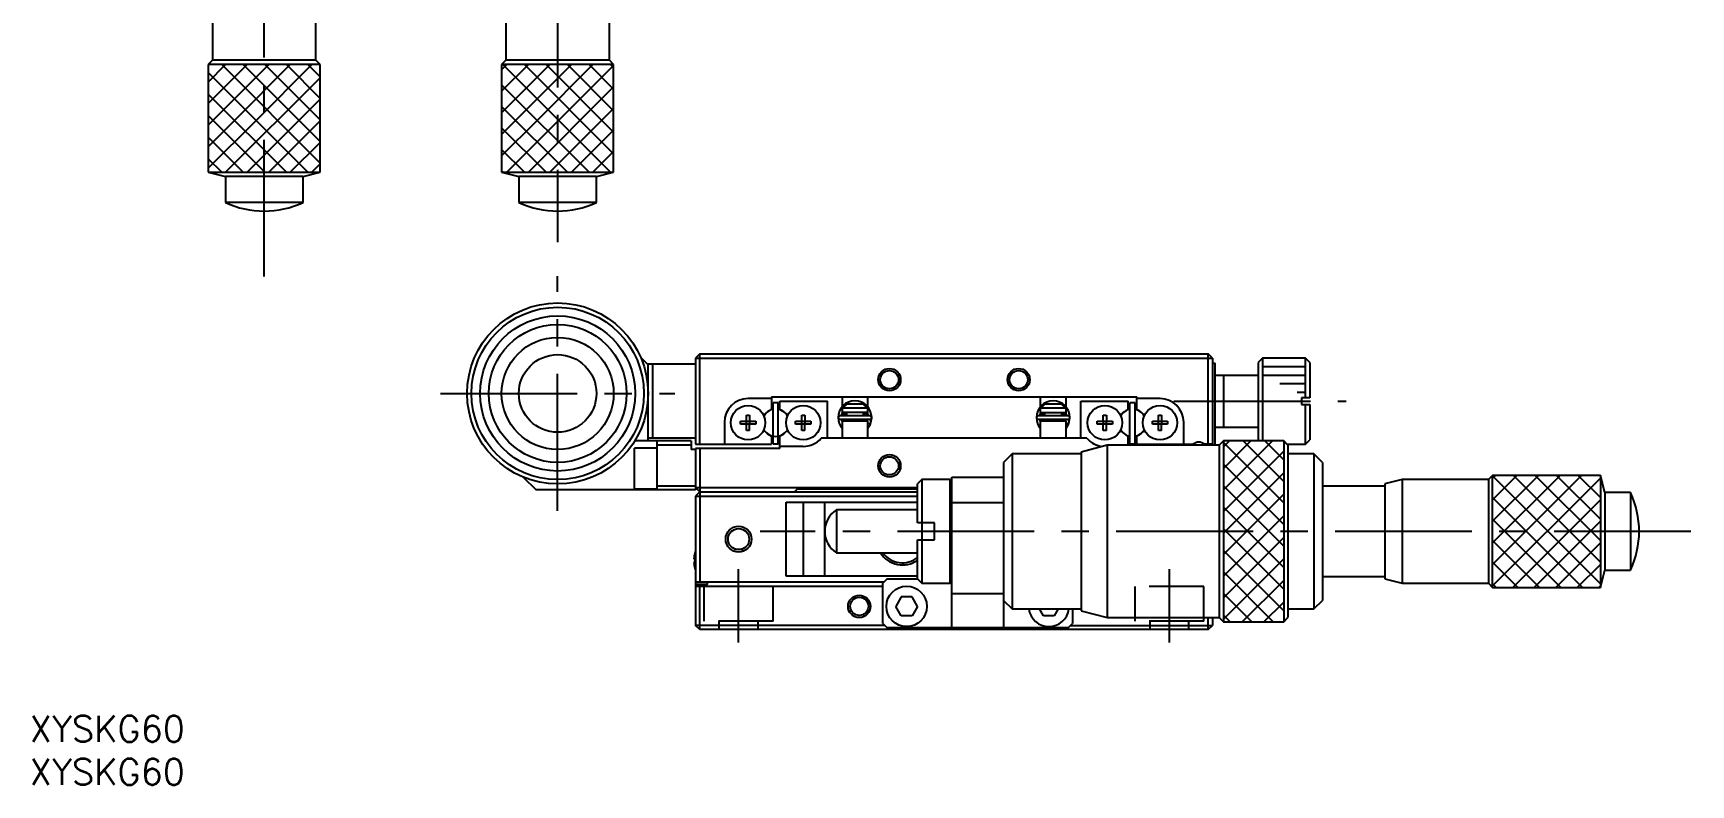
# Model space of a CAD drawing. Extents: x 0 to 397, y -8 to 228.
# Drawn here: x 0.4 to 192.8, y -8 to 79.2 of the extents above; entities that cross this region are included whole.
import ezdxf

# ---------------------------------------------------------------- set-up
doc = ezdxf.new("R2010")
doc.units = 0
doc.header["$LTSCALE"] = 0.5
doc.linetypes.add('CENTER', pattern=[50.8, 31.75, -6.35, 6.35, -6.35])
doc.linetypes.add('DASHED', pattern=[19.05, 12.7, -6.35])
for name, color, linetype in [('MSM_CENTER', 1, 'CENTER'), ('MSM_CONTINUOUS', 7, 'CONTINUOUS'), ('MSM_DASHED', 4, 'DASHED'), ('MSM_NARROW', 5, 'CONTINUOUS'), ('MSM_PART_NUMBER', 7, 'CONTINUOUS')]:
    doc.layers.add(name, color=color, linetype=linetype)
doc.styles.get("Standard").update_dxf_attribs({"font": 'txt.shx', "height": 3, "bigfont": 'bigfont.shx'})

# ---------------------------------------------------------------- blocks, each defined once
blk = doc.blocks.new('*U2')
at = {"layer": 'MSM_PART_NUMBER'}
blk.add_text('XYSKG60', height=3, dxfattribs=at).set_placement((0, -3))
blk = doc.blocks.new('*U3')
at = {"layer": 'MSM_PART_NUMBER'}
blk.add_text('XYSKG60', height=3, dxfattribs=at).set_placement((0, -8))

msp = doc.modelspace()

# ---------------------------------------------------------------- linework, layer by layer
at = {"layer": 'MSM_CENTER'}
for p, q in [((61.25, 164.95), (61.25, 54.95)), ((27.2, 50.95), (27.2, 160.95)), ((61.25, 23.8), (61.25, 51)), ((47.65, 37.4), (74.85, 37.4)), ((132.75, 36.5), (152.75, 36.5)), ((192.75, 21.4), (84.75, 21.4)), ((82.25, 8.5), (82.25, 17)), ((132.25, 8.5), (132.25, 17))]:
    msp.add_line(p, q, dxfattribs=at)
at = {"layer": 'MSM_CONTINUOUS'}
for p, q in [((21.2, 86.05), (21.2, 76.05)), ((33.2, 76.05), (33.2, 86.05)), ((55.25, 86.05), (55.25, 76.05)), ((67.25, 76.05), (67.25, 86.05)), ((21.2, 76.05), (20.7, 75.55)), ((33.7, 75.55), (20.7, 75.55)), ((20.7, 75.55), (20.7, 63.05)), ((33.2, 76.05), (21.2, 76.05)), ((33.7, 75.55), (33.2, 76.05)), ((33.7, 63.05), (33.7, 75.55)), ((55.25, 76.05), (54.75, 75.55)), ((67.75, 75.55), (54.75, 75.55)), ((54.75, 75.55), (54.75, 63.05)), ((67.25, 76.05), (55.25, 76.05)), ((67.75, 75.55), (67.25, 76.05)), ((67.75, 63.05), (67.75, 75.55)), ((20.7, 63.05), (22.7, 62.55)), ((20.7, 63.05), (33.7, 63.05)), ((31.7, 62.55), (22.7, 62.55)), ((22.7, 62.55), (22.7, 59.563167)), ((31.7, 62.55), (33.7, 63.05)), ((31.7, 59.563167), (31.7, 62.55)), ((54.75, 63.05), (56.75, 62.55)), ((54.75, 63.05), (67.75, 63.05)), ((65.75, 62.55), (56.75, 62.55)), ((56.75, 62.55), (56.75, 59.563167)), ((65.75, 62.55), (67.75, 63.05)), ((65.75, 59.563167), (65.75, 62.55)), ((31.7, 59.563167), (22.7, 59.563167)), ((65.75, 59.563167), (56.75, 59.563167)), ((71.75, 40.7), (70.89135, 41.55865)), ((77.25, 40.8), (71.65, 40.8)), ((71.75, 31.9), (71.75, 40.7)), ((72.25, 40.8), (72.25, 32.2)), ((77.75, 42), (77.25, 41.5)), ((77.25, 41.5), (77.25, 31.5)), ((77.25, 41.5), (137.25, 41.5)), ((77.75, 42), (136.75, 42)), ((77.75, 31.5), (77.75, 42)), ((137.25, 41.5), (136.75, 42)), ((136.75, 31.5), (136.75, 42)), ((137.25, 41.5), (137.25, 31.4)), ((137.25, 40.9), (137.55, 40.9)), ((137.55, 31.4), (137.55, 40.9)), ((143.05, 41.5), (142.55, 41)), ((142.55, 41), (142.55, 32)), ((148.05, 41.5), (143.05, 41.5)), ((143.05, 41.5), (143.05, 31.9)), ((148.05, 36.9), (148.05, 41.5)), ((148.55, 41), (148.05, 41.5)), ((148.55, 41), (148.55, 36.9)), ((142.55, 39.5), (137.55, 39.5)), ((138.55, 33.5), (138.55, 39.5)), ((86.05, 36.8), (83.35, 36.8)), ((86.05, 37), (128.45, 37)), ((86.05, 37), (86.05, 35.550806)), ((94.25, 37), (94.25, 35.836425)), ((97.25, 35.836059), (97.25, 37)), ((117.25, 37), (117.25, 35.836425)), ((120.25, 35.836059), (120.25, 37)), ((128.45, 35.550806), (128.45, 37)), ((131.15, 36.8), (128.45, 36.8)), ((147.55, 36.9), (147.55, 36.1)), ((148.55, 36.9), (147.55, 36.9)), ((83.17, 34.886361), (83.53, 34.886361)), ((83.17, 34.18), (83.17, 34.886361)), ((83.53, 34.886361), (83.53, 34.18)), ((86.05, 35.550806), (85.789905, 35.40064)), ((86.249998, 31.5), (86.249998, 36.3)), ((86.85, 36.3), (86.25, 36.3)), ((86.85, 31.5), (86.85, 36.3)), ((87.05, 36.5), (92.55, 36.5)), ((87.05, 35.550806), (87.05, 36.5)), ((87.05, 35.550806), (87.310095, 35.40064)), ((89.57, 34.886361), (89.93, 34.886361)), ((89.57, 34.18), (89.57, 34.886361)), ((89.93, 34.886361), (89.93, 34.18)), ((92.55, 32.2), (92.55, 36.5)), ((97.5, 34.795), (94, 34.795)), ((94.206634, 34.795055), (94.314446, 35.200161)), ((94.25, 35.7), (94.25, 35.2)), ((97.25, 35.7), (94.25, 35.7)), ((97.25, 35.2), (94.25, 35.2)), ((94.25, 35.011837), (94.25, 35)), ((94.25, 35), (94.75, 35)), ((94.307999, 35.7), (94.837145, 36.2)), ((94.75, 35.2), (94.75, 34.795)), ((94.8299, 36.2), (96.6701, 36.2)), ((96.6701, 36.2), (97.199247, 35.7)), ((96.75, 34.795), (96.75, 35.2)), ((96.75, 35), (97.25, 35)), ((97.18522, 35.200155), (97.293682, 34.795023)), ((97.25, 35.2), (97.25, 35.7)), ((97.25, 35), (97.25, 35.011672)), ((120.5, 34.795), (117, 34.795)), ((117.206634, 34.795055), (117.314446, 35.200161)), ((117.25, 35.7), (117.25, 35.2)), ((120.25, 35.7), (117.25, 35.7)), ((117.25, 35.2), (120.25, 35.2)), ((117.25, 35.011837), (117.25, 35)), ((117.25, 35), (117.75, 35)), ((117.307999, 35.7), (117.837145, 36.2)), ((117.75, 35.2), (117.75, 34.795)), ((117.8299, 36.2), (119.6701, 36.2)), ((119.6701, 36.2), (120.199247, 35.7)), ((119.75, 34.795), (119.75, 35.2)), ((119.75, 35), (120.25, 35)), ((120.18522, 35.200155), (120.293682, 34.795023)), ((120.25, 35.2), (120.25, 35.7)), ((120.25, 35), (120.25, 35.011672)), ((121.95, 36.5), (127.45, 36.5)), ((121.95, 32.2), (121.95, 36.5)), ((124.57, 34.886361), (124.93, 34.886361)), ((124.57, 34.18), (124.57, 34.886361)), ((124.93, 34.886361), (124.93, 34.18)), ((127.45, 35.550806), (127.189905, 35.40064)), ((127.45, 35.550806), (127.45, 36.5)), ((127.649998, 31.5), (127.649998, 36.3)), ((128.25, 36.3), (127.65, 36.3)), ((128.25, 31.5), (128.25, 36.3)), ((128.710095, 35.40064), (128.45, 35.550806)), ((130.97, 34.886361), (131.33, 34.886361)), ((130.97, 34.18), (130.97, 34.886361)), ((131.33, 34.886361), (131.33, 34.18)), ((147.55, 36.1), (148.55, 36.1)), ((148.05, 31.5), (148.05, 36.1)), ((148.55, 36.1), (148.55, 32)), ((80.6, 34.05), (80.6, 31.5)), ((82.463639, 34.18), (83.17, 34.18)), ((82.463639, 33.82), (82.463639, 34.18)), ((83.17, 33.82), (82.463639, 33.82)), ((83.180372, 34.169628), (83.17, 34.18)), ((83.180372, 33.830372), (83.17, 33.82)), ((83.17, 33.113639), (83.17, 33.82)), ((83.53, 33.113639), (83.17, 33.113639)), ((83.180372, 33.830372), (83.180372, 34.169628)), ((83.180372, 34.169628), (83.519628, 34.169628)), ((83.519628, 33.830372), (83.180372, 33.830372)), ((83.519628, 34.169628), (83.53, 34.18)), ((83.519628, 34.169628), (83.519628, 33.830372)), ((83.519628, 33.830372), (83.53, 33.82)), ((83.53, 34.18), (84.236361, 34.18)), ((84.236361, 33.82), (83.53, 33.82)), ((83.53, 33.113639), (83.53, 33.82)), ((84.236361, 34.18), (84.236361, 33.82)), ((88.863639, 34.18), (89.57, 34.18)), ((88.863639, 33.82), (88.863639, 34.18)), ((89.57, 33.82), (88.863639, 33.82)), ((89.580372, 34.169628), (89.57, 34.18)), ((89.580372, 33.830372), (89.57, 33.82)), ((89.57, 33.113639), (89.57, 33.82)), ((89.93, 33.113639), (89.57, 33.113639)), ((89.580372, 33.830372), (89.580372, 34.169628)), ((89.580372, 34.169628), (89.919628, 34.169628)), ((89.919628, 33.830372), (89.580372, 33.830372)), ((89.919628, 34.169628), (89.93, 34.18)), ((89.919628, 34.169628), (89.919628, 33.830372)), ((89.919628, 33.830372), (89.93, 33.82)), ((89.93, 34.18), (90.636361, 34.18)), ((90.636361, 33.82), (89.93, 33.82)), ((89.93, 33.113639), (89.93, 33.82)), ((90.636361, 34.18), (90.636361, 33.82)), ((93.938959, 33.892974), (93.96156, 33.835469)), ((93.939561, 33.894257), (93.939862, 33.893329)), ((93.961775, 33.83929), (93.961275, 33.83682)), ((93.961275, 33.83682), (93.962039, 33.83714)), ((93.96156, 33.835469), (93.961275, 33.83682)), ((93.961983, 33.83474), (93.96156, 33.835469)), ((94, 34.405), (97.5, 34.405)), ((94.248887, 34.188192), (94.206311, 34.404958)), ((97.25, 34.2), (94.25, 34.2)), ((94.25, 34.2), (94.25, 32.2)), ((94.312173, 34.200025), (94.315707, 34.209841)), ((94.315707, 34.209841), (94.32142, 34.223799)), ((94.32142, 34.223799), (94.327833, 34.237448)), ((94.327833, 34.237448), (94.334926, 34.250754)), ((94.334926, 34.250754), (94.34268, 34.263683)), ((94.34268, 34.263683), (94.351074, 34.276203)), ((94.351074, 34.276203), (94.360083, 34.288284)), ((94.360083, 34.288284), (94.369684, 34.299897)), ((94.369684, 34.299897), (94.379851, 34.311014)), ((94.379851, 34.311014), (94.390556, 34.321609)), ((94.390556, 34.321609), (94.401771, 34.331657)), ((94.401771, 34.331657), (94.413468, 34.341136)), ((94.413468, 34.341136), (94.425617, 34.350023)), ((94.425617, 34.350023), (94.438186, 34.3583)), ((94.438186, 34.3583), (94.451143, 34.365948)), ((94.451143, 34.365948), (94.464458, 34.37295)), ((94.464458, 34.37295), (94.478097, 34.379291)), ((94.478097, 34.379291), (94.492026, 34.384957)), ((94.492026, 34.384957), (94.506213, 34.389937)), ((94.506213, 34.389937), (94.520622, 34.39422)), ((94.520622, 34.39422), (94.535221, 34.397798)), ((94.535221, 34.397798), (94.549973, 34.400662)), ((94.549973, 34.400662), (94.564844, 34.402807)), ((94.564844, 34.402807), (94.5798, 34.404229)), ((94.5798, 34.404229), (94.594804, 34.404924)), ((94.594804, 34.404924), (94.601499, 34.405)), ((94.75, 34.405), (94.75, 34.2)), ((96.75, 34.2), (96.75, 34.405)), ((96.898501, 34.405), (96.912726, 34.404666)), ((96.912726, 34.404666), (96.927706, 34.403606)), ((96.927706, 34.403606), (96.942615, 34.401823)), ((96.942615, 34.401823), (96.957419, 34.399319)), ((96.957419, 34.399319), (96.972082, 34.396102)), ((96.972082, 34.396102), (96.98657, 34.392178)), ((96.98657, 34.392178), (97.00085, 34.387555)), ((97.00085, 34.387555), (97.014887, 34.382244)), ((97.014887, 34.382244), (97.028647, 34.376257)), ((97.028647, 34.376257), (97.042099, 34.369606)), ((97.042099, 34.369606), (97.055209, 34.362306)), ((97.055209, 34.362306), (97.067947, 34.354372)), ((97.067947, 34.354372), (97.08028, 34.345824)), ((97.08028, 34.345824), (97.092179, 34.336679)), ((97.092179, 34.336679), (97.103614, 34.326957)), ((97.103614, 34.326957), (97.114555, 34.316681)), ((97.114555, 34.316681), (97.124976, 34.305874)), ((97.124976, 34.305874), (97.134848, 34.294561)), ((97.134848, 34.294561), (97.144147, 34.282768)), ((97.144147, 34.282768), (97.152848, 34.270522)), ((97.152848, 34.270522), (97.160926, 34.257853)), ((97.160926, 34.257853), (97.16836, 34.244791)), ((97.16836, 34.244791), (97.175129, 34.231366)), ((97.175129, 34.231366), (97.181214, 34.217614)), ((97.181214, 34.217614), (97.186597, 34.203566)), ((97.186597, 34.203566), (97.187829, 34.200021)), ((97.533663, 33.826812), (97.249975, 33.924958)), ((97.25, 32.2), (97.25, 34.2)), ((97.26164, 33.929338), (97.25, 33.935488)), ((97.250123, 33.363969), (97.537581, 33.835914)), ((97.273893, 33.92308), (97.26164, 33.929338)), ((97.28668, 33.916753), (97.273893, 33.92308)), ((97.299923, 33.910397), (97.28668, 33.916753)), ((97.313538, 33.904052), (97.299923, 33.910397)), ((97.327439, 33.897756), (97.313538, 33.904052)), ((97.341539, 33.891551), (97.327439, 33.897756)), ((97.35575, 33.885475), (97.341539, 33.891551)), ((97.369982, 33.879566), (97.35575, 33.885475)), ((97.384145, 33.873862), (97.369982, 33.879566)), ((97.398151, 33.868397), (97.384145, 33.873862)), ((97.411913, 33.863207), (97.398151, 33.868397)), ((97.425342, 33.858324), (97.411913, 33.863207)), ((97.438356, 33.853779), (97.425342, 33.858324)), ((97.450872, 33.8496), (97.438356, 33.853779)), ((97.462811, 33.845813), (97.450872, 33.8496)), ((97.4741, 33.842443), (97.462811, 33.845813)), ((97.484666, 33.83951), (97.4741, 33.842443)), ((97.494443, 33.837033), (97.484666, 33.83951)), ((97.50337, 33.835028), (97.494443, 33.837033)), ((97.511391, 33.833507), (97.50337, 33.835028)), ((97.518456, 33.832479), (97.511391, 33.833507)), ((97.52452, 33.831951), (97.518456, 33.832479)), ((97.527317, 34.398889), (97.523625, 34.406547)), ((97.529545, 33.831927), (97.52452, 33.831951)), ((97.524764, 33.806607), (97.533429, 33.826299)), ((97.541245, 34.367542), (97.527317, 34.398889)), ((97.533499, 33.832406), (97.529545, 33.831927)), ((97.536358, 33.833386), (97.533499, 33.832406)), ((97.538104, 33.83486), (97.536358, 33.833386)), ((97.538725, 33.83682), (97.538104, 33.83486)), ((97.53844, 33.835469), (97.550494, 33.865636)), ((97.553587, 34.335551), (97.541245, 34.367542)), ((97.550494, 33.865636), (97.561653, 33.898055)), ((97.564314, 34.302996), (97.553587, 34.335551)), ((97.557695, 33.884948), (97.693656, 34.572411)), ((97.561653, 33.898055), (97.571176, 33.930982)), ((97.573399, 34.269957), (97.564314, 34.302996)), ((97.571176, 33.930982), (97.579039, 33.964334)), ((97.580822, 34.236513), (97.573399, 34.269957)), ((97.579039, 33.964334), (97.585224, 33.998028)), ((97.586564, 34.202746), (97.580822, 34.236513)), ((97.585224, 33.998028), (97.589716, 34.031983)), ((97.590611, 34.16874), (97.586564, 34.202746)), ((97.589716, 34.031983), (97.592506, 34.066115)), ((97.592953, 34.134577), (97.590611, 34.16874)), ((97.592506, 34.066115), (97.593585, 34.100341)), ((97.593585, 34.100341), (97.592953, 34.134577)), ((116.938959, 33.892974), (116.96156, 33.835469)), ((116.939561, 33.894257), (116.939862, 33.893329)), ((116.961775, 33.83929), (116.961275, 33.83682)), ((116.961275, 33.83682), (116.962039, 33.83714)), ((116.96156, 33.835469), (116.961275, 33.83682)), ((116.961983, 33.83474), (116.96156, 33.835469)), ((117, 34.405), (120.5, 34.405)), ((117.248887, 34.188192), (117.206311, 34.404958)), ((120.25, 34.2), (117.25, 34.2)), ((117.25, 34.2), (117.25, 32.2)), ((117.312173, 34.200025), (117.315707, 34.209841)), ((117.315707, 34.209841), (117.32142, 34.223799)), ((117.32142, 34.223799), (117.327833, 34.237448)), ((117.327833, 34.237448), (117.334926, 34.250754)), ((117.334926, 34.250754), (117.34268, 34.263683)), ((117.34268, 34.263683), (117.351074, 34.276203)), ((117.351074, 34.276203), (117.360083, 34.288284)), ((117.360083, 34.288284), (117.369684, 34.299897)), ((117.369684, 34.299897), (117.379851, 34.311014)), ((117.379851, 34.311014), (117.390556, 34.321609)), ((117.390556, 34.321609), (117.401771, 34.331657)), ((117.401771, 34.331657), (117.413468, 34.341136)), ((117.413468, 34.341136), (117.425617, 34.350023)), ((117.425617, 34.350023), (117.438186, 34.3583)), ((117.438186, 34.3583), (117.451143, 34.365948)), ((117.451143, 34.365948), (117.464458, 34.37295)), ((117.464458, 34.37295), (117.478097, 34.379291)), ((117.478097, 34.379291), (117.492026, 34.384957)), ((117.492026, 34.384957), (117.506213, 34.389937)), ((117.506213, 34.389937), (117.520622, 34.39422)), ((117.520622, 34.39422), (117.535221, 34.397798)), ((117.535221, 34.397798), (117.549973, 34.400662)), ((117.549973, 34.400662), (117.564844, 34.402807)), ((117.564844, 34.402807), (117.5798, 34.404229)), ((117.5798, 34.404229), (117.594804, 34.404924)), ((117.594804, 34.404924), (117.601499, 34.405)), ((117.75, 34.405), (117.75, 34.2)), ((119.75, 34.2), (119.75, 34.405)), ((119.898501, 34.405), (119.912726, 34.404666)), ((119.912726, 34.404666), (119.927706, 34.403606)), ((119.927706, 34.403606), (119.942615, 34.401823)), ((119.942615, 34.401823), (119.957419, 34.399319)), ((119.957419, 34.399319), (119.972082, 34.396102)), ((119.972082, 34.396102), (119.98657, 34.392178)), ((119.98657, 34.392178), (120.00085, 34.387555)), ((120.00085, 34.387555), (120.014887, 34.382244)), ((120.014887, 34.382244), (120.028647, 34.376257)), ((120.028647, 34.376257), (120.042099, 34.369606)), ((120.042099, 34.369606), (120.055209, 34.362306)), ((120.055209, 34.362306), (120.067947, 34.354372)), ((120.067947, 34.354372), (120.08028, 34.345824)), ((120.08028, 34.345824), (120.092179, 34.336679)), ((120.092179, 34.336679), (120.103614, 34.326957)), ((120.103614, 34.326957), (120.114555, 34.316681)), ((120.114555, 34.316681), (120.124976, 34.305874)), ((120.124976, 34.305874), (120.134848, 34.294561)), ((120.134848, 34.294561), (120.144147, 34.282768)), ((120.144147, 34.282768), (120.152848, 34.270522)), ((120.152848, 34.270522), (120.160926, 34.257853)), ((120.160926, 34.257853), (120.16836, 34.244791)), ((120.16836, 34.244791), (120.175129, 34.231366)), ((120.175129, 34.231366), (120.181214, 34.217614)), ((120.181214, 34.217614), (120.186597, 34.203566)), ((120.186597, 34.203566), (120.187829, 34.200021)), ((120.532278, 33.825746), (120.249975, 33.924958)), ((120.25, 32.2), (120.25, 34.2)), ((120.26164, 33.929338), (120.25, 33.935488)), ((120.250123, 33.363969), (120.537581, 33.835914)), ((120.273893, 33.92308), (120.26164, 33.929338)), ((120.28668, 33.916753), (120.273893, 33.92308)), ((120.299923, 33.910397), (120.28668, 33.916753)), ((120.313538, 33.904052), (120.299923, 33.910397)), ((120.327439, 33.897756), (120.313538, 33.904052)), ((120.341539, 33.891551), (120.327439, 33.897756)), ((120.35575, 33.885475), (120.341539, 33.891551)), ((120.369982, 33.879566), (120.35575, 33.885475)), ((120.384145, 33.873862), (120.369982, 33.879566)), ((120.398151, 33.868397), (120.384145, 33.873862)), ((120.411913, 33.863207), (120.398151, 33.868397)), ((120.425342, 33.858324), (120.411913, 33.863207)), ((120.438356, 33.853779), (120.425342, 33.858324)), ((120.450872, 33.8496), (120.438356, 33.853779)), ((120.462811, 33.845813), (120.450872, 33.8496)), ((120.4741, 33.842443), (120.462811, 33.845813)), ((120.484666, 33.83951), (120.4741, 33.842443)), ((120.494443, 33.837033), (120.484666, 33.83951)), ((120.50337, 33.835028), (120.494443, 33.837033)), ((120.511391, 33.833507), (120.50337, 33.835028)), ((120.518456, 33.832479), (120.511391, 33.833507)), ((120.52452, 33.831951), (120.518456, 33.832479)), ((120.527317, 34.398889), (120.523625, 34.406547)), ((120.529545, 33.831927), (120.52452, 33.831951)), ((120.524764, 33.806607), (120.693656, 34.572411)), ((120.541245, 34.367542), (120.527317, 34.398889)), ((120.533499, 33.832406), (120.529545, 33.831927)), ((120.533663, 33.826812), (120.532278, 33.825746)), ((120.536358, 33.833386), (120.533499, 33.832406)), ((120.538104, 33.83486), (120.536358, 33.833386)), ((120.538725, 33.83682), (120.538104, 33.83486)), ((120.53844, 33.835469), (120.550494, 33.865636)), ((120.553587, 34.335551), (120.541245, 34.367542)), ((120.550494, 33.865636), (120.561653, 33.898055)), ((120.564314, 34.302996), (120.553587, 34.335551)), ((120.561653, 33.898055), (120.571176, 33.930982)), ((120.573399, 34.269957), (120.564314, 34.302996)), ((120.571176, 33.930982), (120.579039, 33.964334)), ((120.580822, 34.236513), (120.573399, 34.269957)), ((120.579039, 33.964334), (120.585224, 33.998028)), ((120.586564, 34.202746), (120.580822, 34.236513)), ((120.585224, 33.998028), (120.589716, 34.031983)), ((120.590611, 34.16874), (120.586564, 34.202746)), ((120.589716, 34.031983), (120.592506, 34.066115)), ((120.592953, 34.134577), (120.590611, 34.16874)), ((120.592506, 34.066115), (120.593585, 34.100341)), ((120.593585, 34.100341), (120.592953, 34.134577)), ((123.863639, 34.18), (124.57, 34.18)), ((123.863639, 33.82), (123.863639, 34.18)), ((124.57, 33.82), (123.863639, 33.82)), ((124.580372, 34.169628), (124.57, 34.18)), ((124.580372, 33.830372), (124.57, 33.82)), ((124.57, 33.113639), (124.57, 33.82)), ((124.93, 33.113639), (124.57, 33.113639)), ((124.580372, 33.830372), (124.580372, 34.169628)), ((124.580372, 34.169628), (124.919628, 34.169628)), ((124.919628, 33.830372), (124.580372, 33.830372)), ((124.919628, 34.169628), (124.93, 34.18)), ((124.919628, 34.169628), (124.919628, 33.830372)), ((124.919628, 33.830372), (124.93, 33.82)), ((124.93, 34.18), (125.636361, 34.18)), ((125.636361, 33.82), (124.93, 33.82)), ((124.93, 33.113639), (124.93, 33.82)), ((125.636361, 34.18), (125.636361, 33.82)), ((130.263639, 34.18), (130.97, 34.18)), ((130.263639, 33.82), (130.263639, 34.18)), ((130.97, 33.82), (130.263639, 33.82)), ((130.980372, 34.169628), (130.97, 34.18)), ((130.980372, 33.830372), (130.97, 33.82)), ((130.97, 33.113639), (130.97, 33.82)), ((131.33, 33.113639), (130.97, 33.113639)), ((130.980372, 33.830372), (130.980372, 34.169628)), ((130.980372, 34.169628), (131.319628, 34.169628)), ((131.319628, 33.830372), (130.980372, 33.830372)), ((131.319628, 34.169628), (131.33, 34.18)), ((131.319628, 34.169628), (131.319628, 33.830372)), ((131.319628, 33.830372), (131.33, 33.82)), ((131.33, 34.18), (132.036361, 34.18)), ((132.036361, 33.82), (131.33, 33.82)), ((131.33, 33.113639), (131.33, 33.82)), ((132.036361, 34.18), (132.036361, 33.82)), ((133.9, 31.5), (133.9, 34.05)), ((137.55, 33.5), (142.55, 33.5)), ((72.75, 31.05), (70.15, 31.05)), ((70.15, 26.35), (70.15, 31.05)), ((76.75, 31.9), (70.194272, 31.9)), ((77.25, 32.2), (71.75, 32.2)), ((72.75, 31.9), (72.75, 26.2)), ((76.75, 31.4), (72.75, 31.4)), ((76.75, 31.9), (76.75, 30.9)), ((77.25, 30.9), (76.75, 30.9)), ((77.25, 31.5), (86.05, 31.5)), ((77.25, 31), (77.25, 26.2)), ((87.05, 31), (77.25, 31)), ((77.75, 31), (77.75, 15.5)), ((85.789905, 32.59936), (86.05, 32.449194)), ((86.05, 32.449194), (86.05, 31.5)), ((86.85, 31.5), (86.25, 31.5)), ((87.310095, 32.59936), (87.05, 32.449194)), ((87.05, 31), (87.05, 32.449194)), ((89.75, 31.25), (87.05, 31.25)), ((122.670938, 32.2), (91.829062, 32.2)), ((125, 31.4), (122, 30.6)), ((125, 31.4), (125, 11.4)), ((138, 31.4), (125, 31.4)), ((127.189905, 32.59936), (127.45, 32.449194)), ((127.45, 31.4), (127.45, 32.449194)), ((128.25, 31.5), (127.65, 31.5)), ((128.45, 32.449194), (128.710095, 32.59936)), ((128.45, 31.5), (128.45, 32.449194)), ((128.45, 31.5), (134.988562, 31.5)), ((137.25, 31.5), (136.311438, 31.5)), ((138.5, 31.9), (138, 31.4)), ((138, 31.4), (138, 11.4)), ((138.5, 31.9), (138.5, 10.9)), ((145.5, 31.9), (138.5, 31.9)), ((142.55, 32), (142.65, 31.9)), ((145.5, 31.9), (145.5, 10.9)), ((146, 31.4), (145.5, 31.9)), ((145.9, 31.5), (148.05, 31.5)), ((146, 31.4), (146, 11.4)), ((148.05, 31.5), (148.55, 32)), ((114, 30.4), (113, 29.4)), ((113, 29.4), (113, 10.2)), ((114, 30.4), (114, 12.4)), ((122, 30.4), (114, 30.4)), ((122, 30.6), (122, 12.2)), ((149, 30.4), (146, 30.4)), ((149, 30.4), (149, 12.4)), ((150, 29.4), (149, 30.4)), ((150, 29.4), (150, 13.4)), ((57.264001, 27.685999), (58.75, 26.2)), ((103.5, 27.4), (103, 26.9)), ((106.8, 27.4), (103.5, 27.4)), ((103.5, 27.4), (103.5, 15.4)), ((107, 27.2), (106.8, 27.4)), ((106.8, 15.4), (106.8, 27.4)), ((107, 27.7), (113, 27.7)), ((107, 10.2), (107, 27.7)), ((159.25, 27.4), (157.25, 26.9)), ((159.25, 27.4), (159.25, 15.4)), ((169.25, 27.4), (159.25, 27.4)), ((169.75, 27.9), (169.25, 27.4)), ((169.25, 27.4), (169.25, 15.4)), ((182.25, 27.9), (169.75, 27.9)), ((169.75, 27.575), (170.075, 27.9)), ((169.75, 14.9), (169.75, 27.9)), ((182.25, 27.9), (182.25, 14.9)), ((182.75, 25.9), (182.25, 27.9)), ((77.25, 26.2), (58.75, 26.2)), ((70.15, 26.35), (72.75, 26.35)), ((72.75, 26.7), (77.25, 26.7)), ((77.75, 26), (77.25, 26.5)), ((77.25, 26.5), (103, 26.5)), ((77.75, 26), (77.25, 25.5)), ((77.25, 25.5), (77.25, 10.5)), ((77.25, 25.5), (103, 25.5)), ((77.75, 26), (103, 26)), ((88.75, 26), (89.1, 26.35)), ((89.1, 26.35), (103, 26.35)), ((103, 22.4), (103, 26.9)), ((157.25, 26.65), (150, 26.65)), ((157.25, 26.9), (157.25, 15.9)), ((182.75, 25.9), (182.75, 16.9)), ((185.736833, 25.9), (182.75, 25.9)), ((185.736833, 25.9), (185.736833, 16.9)), ((87.75, 16.2), (87.75, 24.8)), ((87.75, 24.8), (103, 24.8)), ((89.75, 24.8), (89.75, 16.2)), ((92.25, 16.2), (92.25, 24.8)), ((93.591688, 23.9), (93.591688, 18.9)), ((103, 23.9), (93.591688, 23.9)), ((113, 24.7), (107, 24.7)), ((105, 22.4), (103, 22.4)), ((105, 20.4), (105, 22.4)), ((81.760102, 19.35), (82.739898, 19.35)), ((103, 15.9), (103, 20.4)), ((103, 20.4), (105, 20.4)), ((77.060141, 18.18), (77.180478, 18.18)), ((77.180478, 17.82), (77.060141, 17.82)), ((77.175856, 18.888616), (77.180478, 18.886361)), ((77.180478, 18.18), (77.180478, 17.82)), ((93.591688, 18.9), (103, 18.9)), ((77.180478, 17.113639), (77.175856, 17.111384)), ((99.1, 15.5), (77.25, 15.5)), ((78.65, 15.25), (78.65, 15.5)), ((103, 16.2), (87.75, 16.2)), ((99.5, 15.9), (99, 15.4)), ((99, 10.7), (99, 15.4)), ((99.5, 15.9), (103, 15.9)), ((103, 15.9), (103.5, 15.4)), ((103.5, 15.4), (106.8, 15.4)), ((106.8, 15.4), (107, 15.6)), ((150, 16.15), (157.25, 16.15)), ((157.25, 15.9), (159.25, 15.4)), ((159.25, 15.4), (169.25, 15.4)), ((169.25, 15.4), (169.75, 14.9)), ((182.25, 14.9), (182.75, 16.9)), ((182.75, 16.9), (185.736833, 16.9)), ((78.65, 15.25), (77.25, 15.25)), ((99, 15), (77.25, 15)), ((77.75, 10), (77.75, 15)), ((101.114915, 13.8), (100.479829, 12.7)), ((102.385085, 13.8), (101.114915, 13.8)), ((103.020171, 12.7), (102.385085, 13.8)), ((107, 14.2), (113, 14.2)), ((169.75, 14.9), (182.25, 14.9)), ((182.075, 14.9), (182.25, 15.075)), ((101.114915, 11.6), (100.479829, 12.7)), ((102.385085, 11.6), (101.114915, 11.6)), ((103.020171, 12.7), (102.385085, 11.6)), ((113, 13.4), (114, 12.4)), ((114, 12.4), (122, 12.4)), ((117.614915, 11.6), (117.153034, 12.4)), ((118.885085, 11.6), (117.614915, 11.6)), ((119.346966, 12.4), (118.885085, 11.6)), ((121, 12.4), (121, 10.7)), ((122, 12.2), (125, 11.4)), ((146, 12.4), (149, 12.4)), ((149, 12.4), (150, 13.4)), ((77.75, 10), (77.25, 10.5)), ((99.2, 10.5), (77.25, 10.5)), ((136.75, 10), (77.75, 10)), ((99, 10.7), (99.5, 10.2)), ((120.5, 10.2), (99.5, 10.2)), ((120.5, 10.2), (121, 10.7)), ((120.8, 10.5), (137.25, 10.5)), ((125, 11.4), (138, 11.4)), ((136.75, 10), (136.75, 11.4)), ((136.75, 10), (137.25, 10.5)), ((137.25, 11.4), (137.25, 10.5)), ((138, 11.4), (138.5, 10.9)), ((138.5, 10.9), (145.5, 10.9)), ((145.5, 10.9), (146, 11.4))]:
    msp.add_line(p, q, dxfattribs=at)
for centre, radius in [((61.25, 37.4), 10.5), ((61.25, 37.4), 10), ((61.25, 37.4), 9), ((61.25, 37.4), 8), ((61.25, 37.4), 6.5), ((61.25, 37.4), 4.5), ((99.75, 39), 1.0565), ((114.75, 39), 1.0565), ((83.35, 34), 2), ((89.75, 34), 2), ((124.75, 34), 2), ((131.15, 34), 2), ((99.75, 29), 1.0565), ((82.25, 20.5), 1.2295), ((96.25, 12.7), 1.0565), ((101.75, 12.7), 2.35)]:
    msp.add_circle(centre, radius, dxfattribs=at)
for centre, radius, start, end in [((27.2, 69.05), 10.5, 244.623066, 295.376934), ((61.25, 69.05), 10.5, 244.623066, 295.376934), ((83.35, 34.05), 2.75, 90, 180), ((131.15, 34.05), 2.75, 0, 90), ((86.664905, 33.885095), 1.75, 120, 148.118468), ((86.549999, 34), 1.5875, 135.000249, 149.566737), ((86.549999, 34), 1.5875, 30.433182, 79.10691), ((86.435095, 33.885095), 1.75, 31.881533, 60), ((94, 34.6), 0.195, 90, 270), ((95.750045, 34.600049), 1.943868, 0.672315, 179.257985), ((97.5, 34.6), 0.195, 270, 90), ((117, 34.6), 0.195, 90, 270), ((118.750045, 34.600049), 1.943868, 0.672315, 179.257985), ((120.5, 34.6), 0.195, 270, 90), ((128.064905, 33.885095), 1.75, 120, 148.118467), ((127.949999, 34), 1.5875, 135.000249, 149.566737), ((127.949999, 34), 1.5875, 30.433182, 79.10691), ((127.835095, 33.885095), 1.75, 31.881533, 60), ((86.664905, 34.114905), 1.75, 211.881532, 240), ((86.549999, 34), 1.5875, 210.433263, 329.566818), ((86.435095, 34.114905), 1.75, 300, 328.118467), ((95.755072, 34.601713), 1.94898, 180.774434, 219.429122), ((118.755072, 34.601713), 1.94898, 180.774434, 219.429122), ((128.064905, 34.114905), 1.75, 211.881533, 240), ((127.949999, 34), 1.5875, 210.433263, 259.106873), ((127.949999, 34), 1.5875, 280.893089, 329.566818), ((127.835095, 34.114905), 1.75, 300, 328.118467), ((89.75, 34), 2.75, 270, 319.114807), ((124.75, 34), 2.75, 220.885193, 264.477752), ((135.65, 30.75), 1, 48.590378, 131.409622), ((176.25, 21.4), 10.5, 334.623066, 25.376934), ((95.25, 21.4), 3, 123.55731, 236.44269), ((80.25, 18), 3.194933, 163.893288, 176.770291), ((80.25, 18), 3.194933, 183.229709, 196.106712), ((80.25, 18), 3.2, 159.635865, 163.877467), ((101.25, 20.5), 3, 212.230953, 305.685335), ((101.25, 20.5), 2.75, 215.578526, 309.521196), ((80.25, 18), 3.2, 196.122533, 200.364135), ((118.25, 12.7), 2.35, 187.334369, 352.665631)]:
    msp.add_arc(centre, radius, start, end, dxfattribs=at)
at = {"layer": 'MSM_DASHED'}
for p, q in [((78.25, 11), (78.25, 15)), ((86.25, 11), (86.25, 15)), ((128.25, 11), (128.25, 15)), ((136.25, 15), (128.25, 15)), ((136.25, 11), (136.25, 15)), ((86.25, 11), (78.25, 11)), ((80, 10), (80, 11)), ((84.5, 10), (84.5, 11)), ((136.25, 11), (128.25, 11)), ((130, 10), (130, 11)), ((134.5, 10), (134.5, 11))]:
    msp.add_line(p, q, dxfattribs=at)
at = {"layer": 'MSM_NARROW'}
for p, q in [((20.7, 73.525), (22.725, 75.55)), ((20.7, 71.025), (25.225, 75.55)), ((21.25, 69.075), (27.725, 75.55)), ((22.275, 75.55), (33.7, 64.125)), ((23.75, 69.075), (30.225, 75.55)), ((24.775, 75.55), (33.7, 66.625)), ((26.25, 69.075), (32.725, 75.55)), ((27.275, 75.55), (33.7, 69.125)), ((29.775, 75.55), (33.7, 71.625)), ((32.275, 75.55), (33.7, 74.125)), ((54.75, 74.95), (55.35, 75.55)), ((54.75, 72.45), (57.85, 75.55)), ((54.75, 69.95), (60.35, 75.55)), ((54.9, 75.55), (67.4, 63.05)), ((55.35, 63.05), (67.75, 75.45)), ((56.375, 69.075), (62.85, 75.55)), ((57.4, 75.55), (67.75, 65.2)), ((58.875, 69.075), (65.35, 75.55)), ((59.9, 75.55), (67.75, 67.7)), ((62.4, 75.55), (67.75, 70.2)), ((64.9, 75.55), (67.75, 72.7)), ((67.4, 75.55), (67.75, 75.2)), ((20.7, 74.625), (32.275, 63.05)), ((22.725, 63.05), (33.7, 74.025)), ((54.75, 73.2), (64.9, 63.05)), ((20.7, 72.125), (29.775, 63.05)), ((25.225, 63.05), (33.7, 71.525)), ((57.85, 63.05), (67.75, 72.95)), ((20.7, 69.625), (27.275, 63.05)), ((54.75, 70.7), (62.4, 63.05)), ((60.35, 63.05), (67.75, 70.45)), ((20.7, 68.525), (21.25, 69.075)), ((20.7, 66.025), (23.75, 69.075)), ((20.7, 63.525), (26.25, 69.075)), ((27.725, 63.05), (33.7, 69.025)), ((54.75, 67.45), (56.375, 69.075)), ((54.75, 64.95), (58.875, 69.075)), ((54.75, 68.2), (59.9, 63.05)), ((62.85, 63.05), (67.75, 67.95)), ((20.7, 67.125), (24.775, 63.05)), ((30.225, 63.05), (33.7, 66.525)), ((54.75, 65.7), (57.4, 63.05)), ((65.35, 63.05), (67.75, 65.45)), ((20.7, 64.625), (22.275, 63.05)), ((32.725, 63.05), (33.7, 64.025)), ((54.75, 63.2), (54.9, 63.05)), ((148.05, 40.5), (143.05, 40.5)), ((148.05, 39.5), (143.05, 39.5)), ((148.05, 38.5), (145.05, 38.5)), ((148.05, 37.5), (147.05, 37.5)), ((138.5, 31.2), (139.2, 31.9)), ((138.5, 28.7), (141.7, 31.9)), ((138.5, 26.2), (144.2, 31.9)), ((138.5, 31.7), (145.5, 24.7)), ((140.8, 31.9), (145.5, 27.2)), ((142.55, 32), (142.65, 31.9)), ((143.3, 31.9), (145.5, 29.7)), ((138.5, 23.7), (145.5, 30.7)), ((138.5, 29.2), (145.5, 22.2)), ((138.5, 21.2), (145.5, 28.2)), ((169.75, 25.075), (172.575, 27.9)), ((169.75, 22.575), (175.075, 27.9)), ((169.75, 20.075), (177.575, 27.9)), ((169.75, 17.575), (180.075, 27.9)), ((169.75, 27.825), (182.25, 15.325)), ((169.75, 15.075), (182.25, 27.575)), ((172.175, 27.9), (182.25, 17.825)), ((174.675, 27.9), (182.25, 20.325)), ((177.175, 27.9), (182.25, 22.825)), ((179.675, 27.9), (182.25, 25.325)), ((182.175, 27.9), (182.25, 27.825)), ((138.5, 26.7), (145.5, 19.7)), ((138.5, 18.7), (145.5, 25.7)), ((169.75, 25.325), (180.175, 14.9)), ((172.075, 14.9), (182.25, 25.075)), ((138.5, 24.2), (145.5, 17.2)), ((138.5, 16.2), (145.5, 23.2)), ((138.5, 21.7), (145.5, 14.7)), ((169.75, 22.825), (177.675, 14.9)), ((174.575, 14.9), (182.25, 22.575)), ((138.5, 13.7), (145.5, 20.7)), ((169.75, 20.325), (175.175, 14.9)), ((177.075, 14.9), (182.25, 20.075)), ((138.5, 19.2), (145.5, 12.2)), ((138.5, 11.2), (145.5, 18.2)), ((169.75, 17.825), (172.675, 14.9)), ((179.575, 14.9), (182.25, 17.575)), ((138.5, 16.7), (144.3, 10.9)), ((140.7, 10.9), (145.5, 15.7)), ((138.5, 14.2), (141.8, 10.9)), ((169.75, 15.325), (170.175, 14.9)), ((138.5, 11.7), (139.3, 10.9)), ((143.2, 10.9), (145.5, 13.2))]:
    msp.add_line(p, q, dxfattribs=at)
for centre, radius in [((99.75, 39), 1.3), ((114.75, 39), 1.3), ((99.75, 29), 1.3), ((82.25, 20.5), 1.5), ((96.25, 12.7), 1.3)]:
    msp.add_circle(centre, radius, dxfattribs=at)

# ---------------------------------------------------------------- block references
at = {"layer": 'MSM_CONTINUOUS'}
for name in ['*U2', '*U3']:
    msp.add_blockref(name, (0, 0), dxfattribs=at)

doc.saveas('drawing.dxf')
